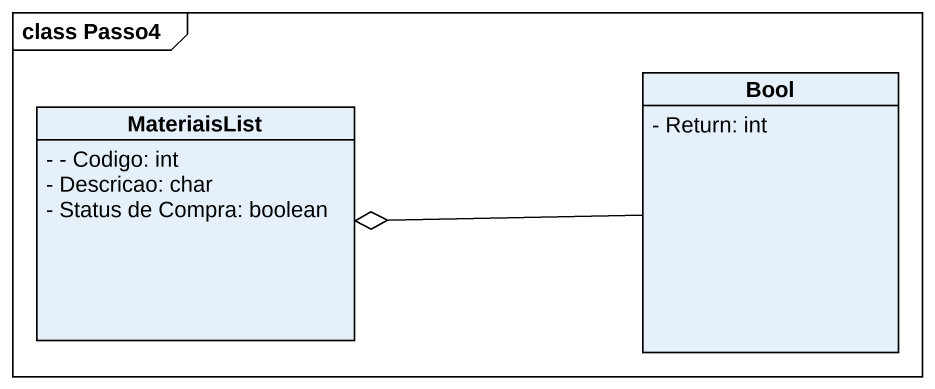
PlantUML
@startuml
mainframe class Passo4
hide circle
hide empty members
skinparam classAttributeIconSize 0
class Bool {
  - Return: int
}
class MateriaisList {
  - - Codigo: int
  - Descricao: char
  - Status de Compra: boolean
}
Bool -left-o MateriaisList
@enduml
